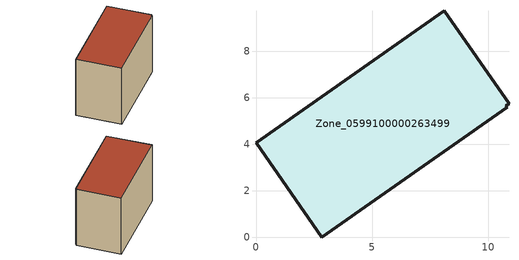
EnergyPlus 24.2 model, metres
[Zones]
Zone_0599100000263499
 floor ground (C_G): 10.89,5.75 10.76,5.67 10.82,5.58 2.84,0 0,4.07 8.1,9.75 z0
 wall outside (C_F): 10.89,5.75 8.1,9.75 0,4.07 2.84,0 10.82,5.58 10.76,5.67 10.89,5.75 z0:7.02
 roof outside (C_R): 10.76,5.67 10.89,5.75 8.1,9.75 0,4.07 2.84,0 10.82,5.58 z7.02
[BUILDING]
Pand.0599100000263499: North Axis=0; Terrain=City; Loads Convergence Tolerance Value=0.04; Temperature Convergence Tolerance Value=0.4; Solar Distribution=FullExterior; Maximum Number of Warmup Days=25; Minimum Number of Warmup Days=1
[Site:Location]
Rotterdam.The.Hague.AP_ZH_NLD Design_Conditions: Latitude=51.96; Longitude=4.45; Time Zone=1; Elevation=-4.5
[SITE:GROUNDTEMPERATURE:BUILDINGSURFACE]
18, 18, 18, 18, 18, 18, 18, 18, 18, 18, 18, 18
[MATERIAL] Thermal Absorptance=0.9; Solar Absorptance=0.7; Visible Absorptance=0.7
Name | Roughness | Thickness | Conductivity | Density | Specific Heat
G.TI.1946 | MediumSmooth | 0.15 | 1 | 540 | 1210
F.TI.1946 | Rough | 0.3 | 0.857143 | 1920 | 840
R.TI.1946 | MediumRough | 0.2 | 0.1 | 1500 | 1000
[CONSTRUCTION]
C_G: G.TI.1946
C_F: F.TI.1946
C_R: R.TI.1946
[ZONE]
Zone_0599100000263499: Type=1; Multiplier=1; Ceiling Height=Autocalculate; Volume=Autocalculate; Floor Area=autocalculate; Part of Total Floor Area=Yes
[ZONEINFILTRATION:DESIGNFLOWRATE]
Infil_Zone_0599100000263499: Zone or ZoneList or Space or SpaceList=Zone_0599100000263499; Schedule=AlwaysOn; Design Flow Rate Calculation Method=Flow/Area; Flow Rate per Floor Area=0.003; Constant Term Coefficient=1; Temperature Term Coefficient=0; Velocity Term Coefficient=0; Velocity Squared Term Coefficient=0
[HVACTEMPLATE:ZONE:IDEALLOADSAIRSYSTEM]
Zone_0599100000263499: Maximum Heating Supply Air Temperature=50; Minimum Cooling Supply Air Temperature=13; Maximum Heating Supply Air Humidity Ratio=0.0156; Minimum Cooling Supply Air Humidity Ratio=0.0077; Heating Limit=NoLimit; Cooling Limit=NoLimit; Dehumidification Control Type=ConstantSensibleHeatRatio; Cooling Sensible Heat Ratio=0.7; Dehumidification Setpoint=60; Humidification Control Type=None; Humidification Setpoint=30; Outdoor Air Method=None; Outdoor Air Flow Rate per Person=0.00944; Outdoor Air Flow Rate per Zone Floor Area=0; Outdoor Air Flow Rate per Zone=0; Demand Controlled Ventilation Type=None; Outdoor Air Economizer Type=NoEconomizer; Heat Recovery Type=None; Sensible Heat Recovery Effectiveness=0.7; Latent Heat Recovery Effectiveness=0.65
[ZONECONTROL:THERMOSTAT]
ThermostatControl_Zone_0599100000263499: Zone or ZoneList=Zone_0599100000263499; Control Type Schedule=DualSetpointControlType; Control 1=Thermostat_Zone_0599100000263499; Temperature Difference Between Cutout And Setpoint=0
[THERMOSTATSETPOINT:DUALSETPOINT]
Thermostat_Zone_0599100000263499: Heating Setpoint Temperature Schedule=HeatingSetpoint_Zone_0599100000263499; Cooling Setpoint Temperature Schedule=CoolingSetpoint_Zone_0599100000263499
[SCHEDULE:COMPACT]
HeatingSetpoint_Zone_0599100000263499: Through: 12/31, For: AllDays, Until: 24:00, 21
CoolingSetpoint_Zone_0599100000263499: Through: 12/31, For: AllDays, Until: 24:00, 24
DualSetpointControlType: Through: 12/31, For: AllDays, Until: 24:00, 4
AlwaysOn: Through: 12/31, For: AllDays, Until: 24:00, 1
